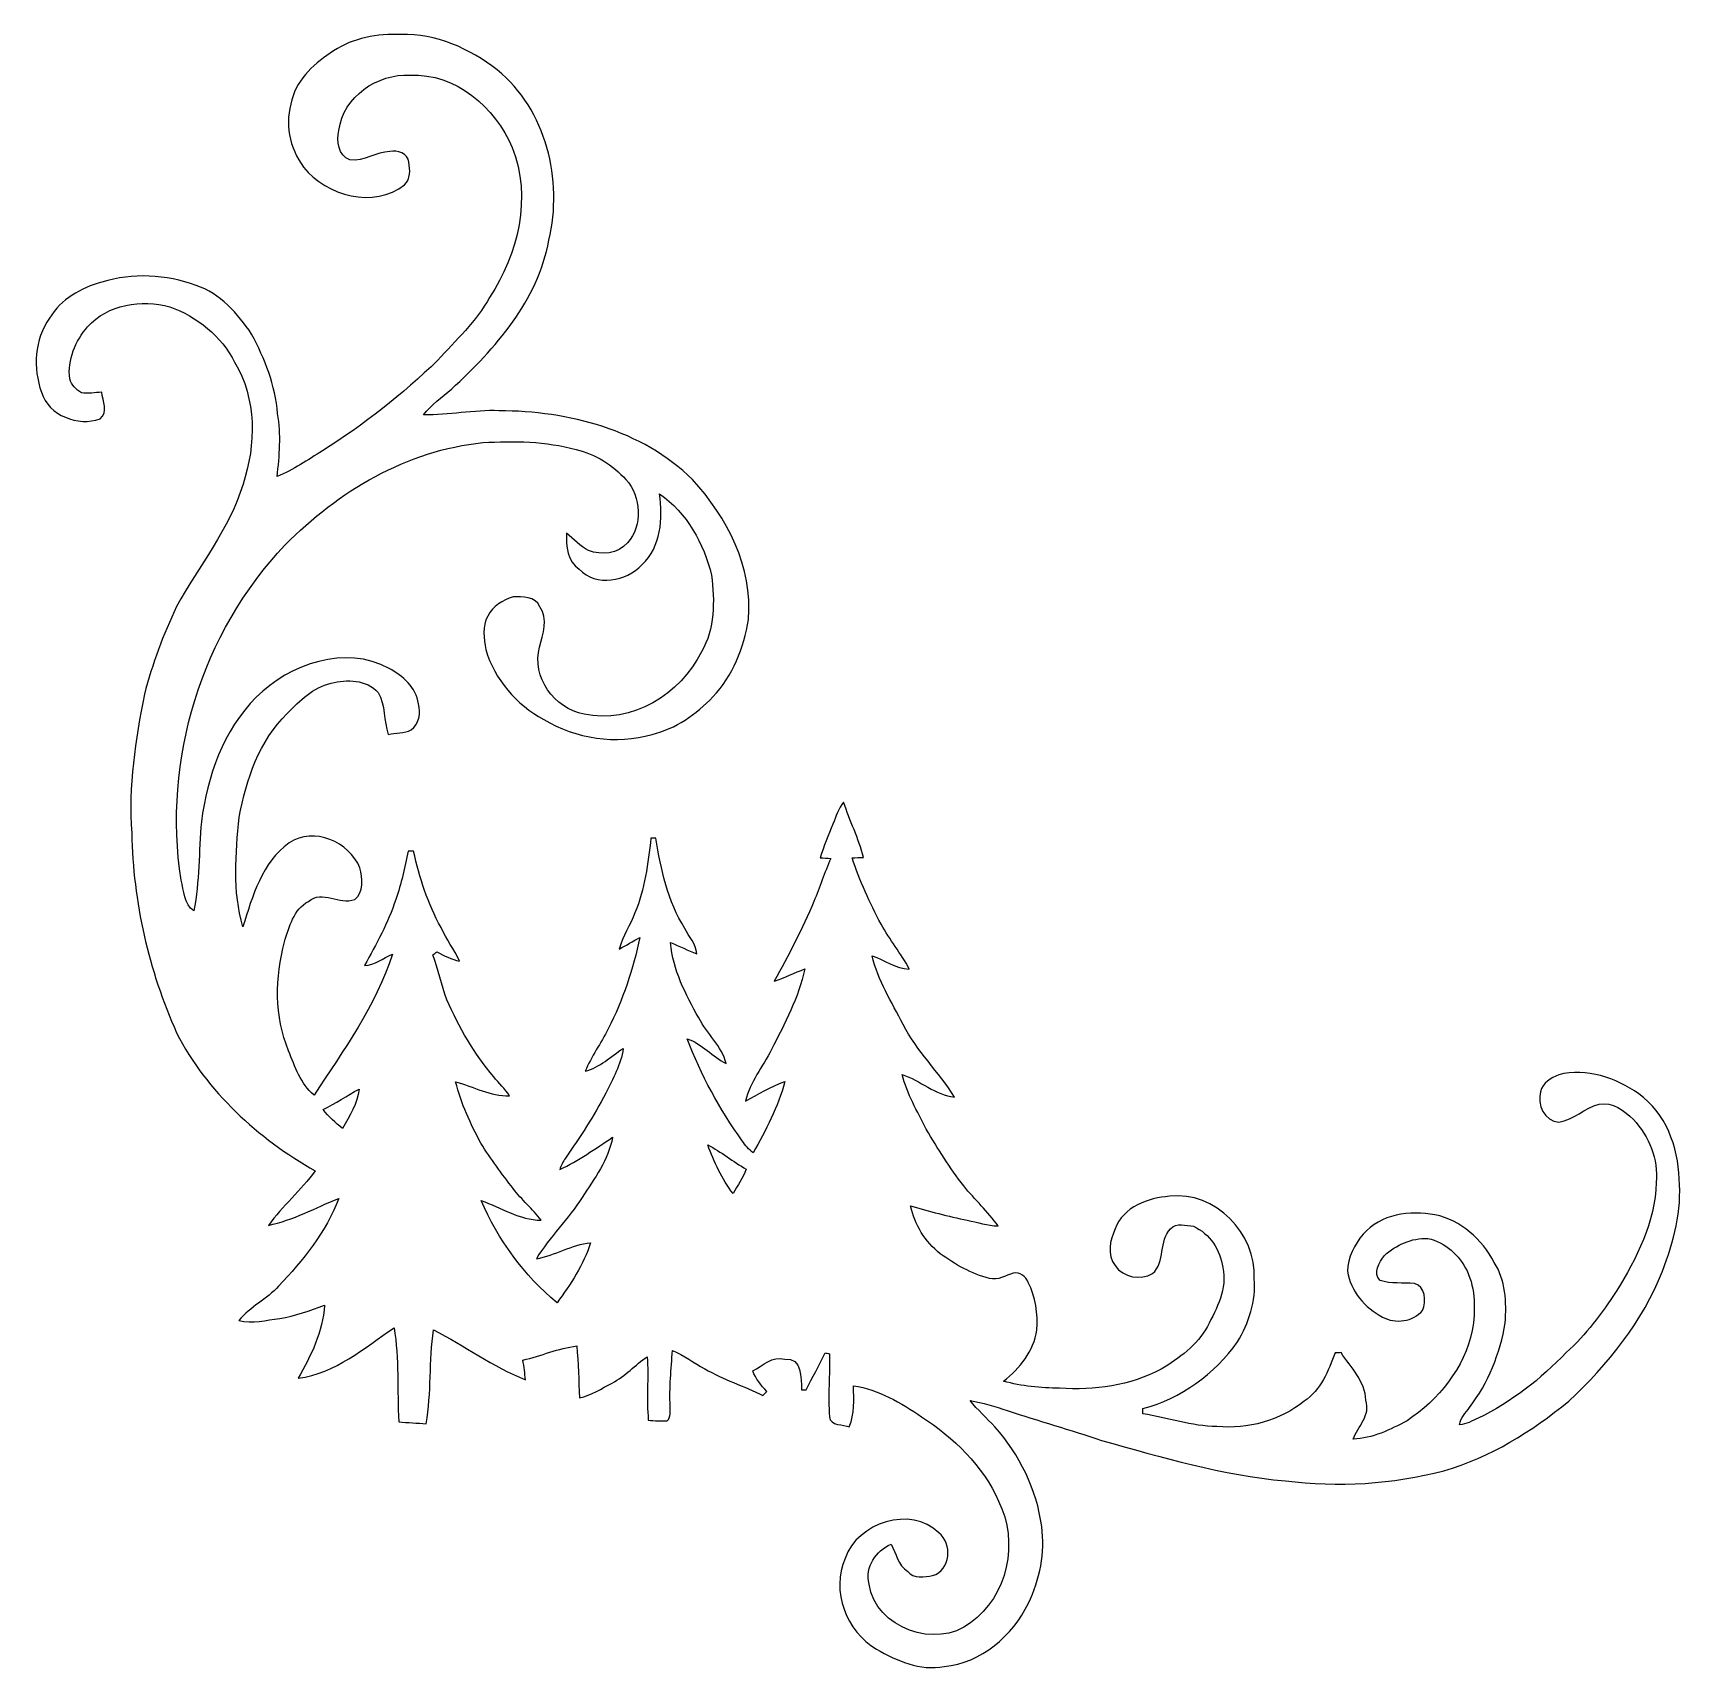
# Model space of a CAD drawing. Header units: centimetres. Extents: x -15.8 to 15.6, y -15.5 to 15.7.
import ezdxf

# ---------------------------------------------------------------- set-up
doc = ezdxf.new("R2010")
doc.units = ezdxf.units.CM
doc.header["$MEASUREMENT"] = 0
doc.layers.add('Layer 1', color=7, linetype='Continuous')

msp = doc.modelspace()

# ---------------------------------------------------------------- linework, layer by layer
at = {"layer": 'Layer 1', "color": 252}
for points, knots in [([(-10.08274, 15.33984), (-9.70739, 15.58678), (-9.2456, 15.67039), (-8.80181, 15.64922), (-8.80181, 15.64922), (-8.12835, 15.67921), (-7.48877, 15.37758), (-6.96489, 14.97683), (-6.96489, 14.97683), (-6.02721, 14.21412), (-5.70865, 12.87604), (-5.97782, 11.7288), (-5.97782, 11.7288), (-6.19548, 10.57663), (-6.9977, 9.66329), (-7.83661, 8.89459), (-7.83661, 8.89459), (-8.01335, 8.72913), (-8.22501, 8.59931), (-8.36859, 8.4014), (-8.36859, 8.4014), (-7.88882, 8.39258), (-7.41327, 8.49983), (-6.93173, 8.48078), (-6.93173, 8.48078), (-5.6074, 8.47407), (-4.20723, 8.12094), (-3.23956, 7.16739), (-3.23956, 7.16739), (-2.58128, 6.44948), (-2.0895, 5.50298), (-2.17734, 4.50215), (-2.17734, 4.50215), (-2.26236, 3.96381), (-2.47156, 3.42829), (-2.85186, 3.02824), (-2.85186, 3.02824), (-3.16936, 2.6984), (-3.56094, 2.4197), (-4.01249, 2.31352), (-4.01249, 2.31352), (-4.70112, 2.10961), (-5.46735, 2.2292), (-6.07836, 2.59927), (-6.07836, 2.59927), (-6.59906, 2.87902), (-7.01604, 3.3588), (-7.18326, 3.92924), (-7.18326, 3.92924), (-7.21466, 4.13914), (-7.25876, 4.3755), (-7.14199, 4.56777), (-7.14199, 4.56777), (-7.0545, 4.76074), (-6.85412, 4.87045), (-6.66186, 4.93219), (-6.66186, 4.93219), (-6.48582, 4.94242), (-6.23499, 4.94277), (-6.15386, 4.74592), (-6.15386, 4.74592), (-5.98488, 4.51944), (-6.09812, 4.21958), (-6.15597, 3.97686), (-6.15597, 3.97686), (-6.31155, 3.41136), (-5.87728, 2.79541), (-5.31001, 2.70087), (-5.31001, 2.70087), (-4.40267, 2.49202), (-3.4671, 3.08434), (-3.07234, 3.88726), (-3.07234, 3.88726), (-2.81023, 4.32294), (-2.82011, 4.85704), (-2.87796, 5.34458), (-2.87796, 5.34458), (-3.02401, 5.94854), (-3.34821, 6.53979), (-3.87138, 6.89504), (-3.87138, 6.89504), (-3.80436, 6.42796), (-3.83646, 5.88645), (-4.20511, 5.54637), (-4.20511, 5.54637), (-4.50533, 5.22429), (-5.07612, 5.12304), (-5.40456, 5.461), (-5.40456, 5.461), (-5.62504, 5.61234), (-5.65714, 5.8995), (-5.64374, 6.14609), (-5.64374, 6.14609), (-5.50122, 6.04061), (-5.38692, 5.89633), (-5.22534, 5.81766), (-5.22534, 5.81766), (-4.97699, 5.72135), (-4.6609, 5.7531), (-4.48169, 5.96406), (-4.48169, 5.96406), (-4.18324, 6.29356), (-4.21993, 6.84212), (-4.50991, 7.16774), (-4.50991, 7.16774), (-4.76074, 7.44432), (-5.09164, 7.6581), (-5.45924, 7.73889), (-5.45924, 7.73889), (-6.03709, 7.90257), (-6.64386, 7.90751), (-7.23865, 7.87329), (-7.23865, 7.87329), (-8.68363, 7.72548), (-10.00301, 6.94972), (-11.0042, 5.92384), (-11.0042, 5.92384), (-12.60263, 4.25274), (-13.34699, 1.81822), (-12.98998, -0.46355), (-12.98998, -0.46355), (-12.93636, -0.66322), (-12.93742, -0.92216), (-12.74763, -1.05128), (-12.74763, -1.05128), (-12.63791, -0.49107), (-12.65308, 0.08184), (-12.60475, 0.64805), (-12.60475, 0.64805), (-12.4968, 1.51624), (-12.18318, 2.38866), (-11.55771, 3.02119), (-11.55771, 3.02119), (-10.92165, 3.65619), (-9.85908, 4.02484), (-9.02335, 3.57117), (-9.02335, 3.57117), (-8.76512, 3.42724), (-8.50759, 3.20534), (-8.46773, 2.89489), (-8.46773, 2.89489), (-8.41551, 2.71992), (-8.45538, 2.51143), (-8.60425, 2.39748), (-8.60425, 2.39748), (-8.73795, 2.32833), (-8.90199, 2.35338), (-9.0424, 2.30999), (-9.0424, 2.30999), (-9.13095, 2.57104), (-9.09179, 2.87267), (-9.23431, 3.11362), (-9.23431, 3.11362), (-9.4555, 3.3595), (-9.83227, 3.36479), (-10.13072, 3.28648), (-10.13072, 3.28648), (-10.47327, 3.20746), (-10.72868, 2.95381), (-10.96751, 2.71216), (-10.96751, 2.71216), (-11.4995, 2.19075), (-11.75385, 1.45239), (-11.88191, 0.73484), (-11.88191, 0.73484), (-11.95246, 0.04445), (-12.01491, -0.67663), (-11.81171, -1.35149), (-11.81171, -1.35149), (-11.63179, -0.77364), (-11.45117, -0.12665), (-10.93188, 0.24448), (-10.93188, 0.24448), (-10.45774, 0.56303), (-9.78394, 0.26458), (-9.58109, -0.23248), (-9.58109, -0.23248), (-9.5317, -0.42474), (-9.49889, -0.69921), (-9.68199, -0.83114), (-9.68199, -0.83114), (-9.97197, -0.94686), (-10.29794, -0.64206), (-10.56217, -0.86889), (-10.56217, -0.86889), (-10.84756, -1.01953), (-10.93188, -1.3589), (-11.02078, -1.64112), (-11.02078, -1.64112), (-11.19893, -2.3181), (-11.21481, -3.06035), (-10.94352, -3.71581), (-10.94352, -3.71581), (-10.81723, -4.01355), (-10.71774, -4.34869), (-10.45633, -4.56001), (-10.45633, -4.56001), (-9.89013, -3.70875), (-9.28546, -2.85785), (-8.96303, -1.87784), (-8.96303, -1.87784), (-9.13977, -1.95086), (-9.29711, -2.07927), (-9.49396, -2.09374), (-9.49396, -2.09374), (-9.27206, -1.68628), (-9.04205, -1.27917), (-8.90058, -0.83397), (-8.90058, -0.83397), (-8.78628, -0.53622), (-8.73372, -0.2219), (-8.66069, 0.08678), (-8.66069, 0.08678), (-8.63529, 0.08643), (-8.58485, 0.08608), (-8.5598, 0.08573), (-8.5598, 0.08573), (-8.44656, -0.41839), (-8.28604, -0.91511), (-8.03628, -1.36948), (-8.03628, -1.36948), (-7.93538, -1.59209), (-7.78651, -1.78788), (-7.68138, -2.00801), (-7.68138, -2.00801), (-7.83555, -1.97379), (-7.97666, -1.90394), (-8.11565, -1.83233), (-8.11565, -1.83233), (-8.14105, -1.85067), (-8.1661, -1.86866), (-8.19115, -1.88771), (-8.19115, -1.88771), (-8.09272, -2.16958), (-8.02852, -2.46274), (-7.92268, -2.74249), (-7.92268, -2.74249), (-7.69267, -3.26849), (-7.40833, -3.77437), (-7.03121, -4.21005), (-7.03121, -4.21005), (-6.93738, -4.33634), (-6.81002, -4.43653), (-6.73276, -4.57553), (-6.73276, -4.57553), (-7.09189, -4.58929), (-7.41539, -4.39561), (-7.75688, -4.31059), (-7.75688, -4.31059), (-7.65493, -4.72123), (-7.47254, -5.10646), (-7.27745, -5.48005), (-7.27745, -5.48005), (-7.08801, -5.7785), (-6.87599, -6.06249), (-6.66044, -6.34259), (-6.66044, -6.34259), (-6.49958, -6.55814), (-6.28756, -6.72888), (-6.12987, -6.94655), (-6.12987, -6.94655), (-6.53944, -6.93702), (-6.89822, -6.71019), (-7.27075, -6.56731), (-7.27075, -6.56731), (-6.94796, -7.31555), (-6.45372, -7.99783), (-5.8233, -8.51676), (-5.8233, -8.51676), (-5.56366, -8.16469), (-5.31777, -7.79392), (-5.18442, -7.37341), (-5.18442, -7.37341), (-5.54708, -7.40939), (-5.8614, -7.61577), (-6.21771, -7.67962), (-6.21771, -7.67962), (-5.96653, -7.25981), (-5.60317, -6.92291), (-5.34317, -6.50981), (-5.34317, -6.50981), (-5.10893, -6.1528), (-4.84717, -5.79402), (-4.76532, -5.3654), (-4.76532, -5.3654), (-5.09482, -5.57847), (-5.41373, -5.81731), (-5.77391, -5.97817), (-5.77391, -5.97817), (-5.74322, -5.90409), (-5.70971, -5.83071), (-5.66526, -5.76439), (-5.66526, -5.76439), (-5.39468, -5.36011), (-5.11316, -4.96147), (-4.89656, -4.52473), (-4.89656, -4.52473), (-4.76179, -4.25097), (-4.60587, -3.97933), (-4.56106, -3.67242), (-4.56106, -3.67242), (-4.80236, -3.81811), (-5.00768, -4.03613), (-5.28743, -4.10774), (-5.28743, -4.10774), (-5.16996, -3.82411), (-4.98722, -3.57329), (-4.84999, -3.29918), (-4.84999, -3.29918), (-4.56318, -2.75167), (-4.37656, -2.15759), (-4.24356, -1.55575), (-4.24356, -1.55575), (-4.37621, -1.62701), (-4.50462, -1.70568), (-4.63691, -1.77729), (-4.63691, -1.77729), (-4.57623, -1.53106), (-4.42419, -1.32256), (-4.33846, -1.0855), (-4.33846, -1.0855), (-4.15184, -0.635), (-4.09187, -0.1464), (-4.03401, 0.33408), (-4.03401, 0.33408), (-4.01038, 0.33373), (-3.96311, 0.33302), (-3.93982, 0.33267), (-3.93982, 0.33267), (-3.84951, -0.26247), (-3.70558, -0.86572), (-3.39125, -1.38571), (-3.39125, -1.38571), (-3.30659, -1.5427), (-3.17888, -1.68275), (-3.15736, -1.8669), (-3.15736, -1.8669), (-3.32916, -1.80658), (-3.49038, -1.72156), (-3.65901, -1.65523), (-3.65901, -1.65523), (-3.62232, -2.17629), (-3.36797, -2.6416), (-3.1242, -3.09104), (-3.1242, -3.09104), (-2.96192, -3.38843), (-2.68464, -3.6262), (-2.59927, -3.96169), (-2.59927, -3.96169), (-2.86244, -3.82693), (-3.06035, -3.58528), (-3.34398, -3.4865), (-3.34398, -3.4865), (-3.08293, -4.17654), (-2.72486, -4.83306), (-2.29341, -5.43172), (-2.29341, -5.43172), (-2.23802, -5.52062), (-2.16535, -5.59682), (-2.08421, -5.66314), (-2.08421, -5.66314), (-1.84503, -5.22958), (-1.60902, -4.78614), (-1.48343, -4.30459), (-1.48343, -4.30459), (-1.74943, -4.39314), (-1.98579, -4.54766), (-2.23273, -4.67642), (-2.23273, -4.67642), (-2.14524, -4.31377), (-1.90253, -4.02061), (-1.73637, -3.69323), (-1.73637, -3.69323), (-1.48414, -3.2004), (-1.21849, -2.70263), (-1.09926, -2.15724), (-1.09926, -2.15724), (-1.29681, -2.23061), (-1.48696, -2.32269), (-1.68557, -2.39289), (-1.68557, -2.39289), (-1.40617, -1.89936), (-1.15111, -1.39206), (-0.92745, -0.87066), (-0.92745, -0.87066), (-0.81668, -0.60008), (-0.72214, -0.32314), (-0.60748, -0.05362), (-0.60748, -0.05362), (-0.67451, -0.04727), (-0.74119, -0.04163), (-0.80821, -0.03669), (-0.80821, -0.03669), (-0.7426, 0.18239), (-0.64523, 0.38982), (-0.56621, 0.60396), (-0.56621, 0.60396), (-0.50483, 0.74648), (-0.46355, 0.90241), (-0.36195, 1.0227), (-0.36195, 1.0227), (-0.24271, 0.66851), (-0.07796, 0.32985), (0.02046, -0.0314), (0.02046, -0.0314), (-0.05327, -0.03422), (-0.127, -0.03669), (-0.20038, -0.03986), (-0.20038, -0.03986), (-0.05327, -0.47519), (0.13794, -0.89676), (0.35313, -1.30281), (0.35313, -1.30281), (0.51259, -1.60055), (0.73519, -1.85949), (0.89147, -2.15971), (0.89147, -2.15971), (0.63183, -2.15336), (0.4191, -1.98649), (0.18133, -1.90394), (0.18133, -1.90394), (0.28681, -2.37702), (0.56162, -2.78659), (0.77153, -3.21627), (0.77153, -3.21627), (1.03293, -3.72251), (1.45556, -4.11833), (1.75366, -4.5974), (1.75366, -4.5974), (1.38395, -4.56389), (1.10173, -4.27884), (0.7553, -4.17054), (0.7553, -4.17054), (0.84843, -4.53954), (1.04352, -4.87327), (1.2132, -5.21123), (1.2132, -5.21123), (1.43722, -5.58059), (1.66088, -5.95277), (1.92969, -6.29214), (1.92969, -6.29214), (2.13819, -6.55391), (2.39113, -6.77968), (2.58198, -7.05556), (2.58198, -7.05556), (2.3816, -7.05238), (2.19146, -6.98359), (1.99637, -6.9469), (1.99637, -6.9469), (1.63124, -6.87282), (1.27247, -6.77545), (0.91546, -6.67173), (0.91546, -6.67173), (0.99131, -7.0298), (1.19556, -7.35577), (1.48096, -7.58366), (1.48096, -7.58366), (1.76601, -7.78686), (2.0761, -7.97066), (2.419, -8.05568), (2.419, -8.05568), (2.58127, -8.0966), (2.72556, -7.99994), (2.87338, -7.95443), (2.87338, -7.95443), (2.99544, -7.92939), (3.11609, -8.01829), (3.15983, -8.12941), (3.15983, -8.12941), (3.29318, -8.41022), (3.34927, -8.72807), (3.32211, -9.03817), (3.32211, -9.03817), (3.26637, -9.43998), (2.99544, -9.76665), (2.68711, -10.01289), (2.68711, -10.01289), (3.03459, -10.11237), (3.39584, -10.14342), (3.75638, -10.14518), (3.75638, -10.14518), (4.41748, -10.19634), (5.10152, -10.09756), (5.69207, -9.78641), (5.69207, -9.78641), (6.03215, -9.57298), (6.37893, -9.33203), (6.57366, -8.97008), (6.57366, -8.97008), (6.75181, -8.62753), (6.95889, -8.24724), (6.86647, -7.84825), (6.86647, -7.84825), (6.82625, -7.51522), (6.6167, -7.20019), (6.30872, -7.06155), (6.30872, -7.06155), (6.17114, -7.04568), (5.97958, -6.98606), (5.87269, -7.10777), (5.87269, -7.10777), (5.64656, -7.33884), (5.77427, -7.74312), (5.52944, -7.9629), (5.52944, -7.9629), (5.29837, -8.09131), (4.96641, -8.04086), (4.81859, -7.81015), (4.81859, -7.81015), (4.65561, -7.60554), (4.71311, -7.32578), (4.81718, -7.10953), (4.81718, -7.10953), (4.96394, -6.69184), (5.44971, -6.51616), (5.85435, -6.49005), (5.85435, -6.49005), (6.72289, -6.37963), (7.51029, -7.20937), (7.46584, -8.05991), (7.46584, -8.05991), (7.50499, -8.48501), (7.36106, -8.90446), (7.14692, -9.26536), (7.14692, -9.26536), (6.7116, -9.87072), (6.07307, -10.34732), (5.34564, -10.53465), (5.34564, -10.53465), (5.34564, -10.55899), (5.34599, -10.60768), (5.34599, -10.63202), (5.34599, -10.63202), (5.81625, -10.71457), (6.27451, -10.87014), (6.7564, -10.87826), (6.7564, -10.87826), (7.34448, -10.93082), (7.95584, -10.76607), (8.41798, -10.39389), (8.41798, -10.39389), (8.73795, -10.18293), (8.87659, -9.81357), (9.011, -9.47279), (9.011, -9.47279), (9.03887, -9.47173), (9.09461, -9.46961), (9.12248, -9.46856), (9.12248, -9.46856), (9.31122, -9.75148), (9.58003, -10.01642), (9.59661, -10.37696), (9.59661, -10.37696), (9.68692, -10.6613), (9.44951, -10.87367), (9.35108, -11.11603), (9.35108, -11.11603), (9.71903, -11.10509), (10.06122, -10.93682), (10.37943, -10.76643), (10.37943, -10.76643), (10.97633, -10.36461), (11.47551, -9.76383), (11.62403, -9.04593), (11.62403, -9.04593), (11.68365, -8.66846), (11.68894, -8.26558), (11.5249, -7.91175), (11.5249, -7.91175), (11.38096, -7.61189), (11.10686, -7.36353), (10.77701, -7.29298), (10.77701, -7.29298), (10.46868, -7.27957), (10.17199, -7.41574), (9.94798, -7.61965), (9.94798, -7.61965), (9.84532, -7.74453), (9.72714, -7.95126), (9.86543, -8.09343), (9.86543, -8.09343), (10.0778, -8.16751), (10.30146, -8.12765), (10.51913, -8.15199), (10.51913, -8.15199), (10.73609, -8.20103), (10.74843, -8.49383), (10.67541, -8.66457), (10.67541, -8.66457), (10.4962, -8.87906), (10.15365, -8.92669), (9.912, -8.79087), (9.912, -8.79087), (9.57792, -8.61624), (9.30275, -8.29381), (9.24242, -7.91563), (9.24242, -7.91563), (9.24948, -7.65598), (9.37966, -7.4108), (9.54158, -7.2136), (9.54158, -7.2136), (9.87178, -6.82625), (10.43693, -6.75322), (10.91247, -6.84213), (10.91247, -6.84213), (11.40354, -6.94796), (11.811, -7.30885), (12.04066, -7.74806), (12.04066, -7.74806), (12.2615, -8.08743), (12.27667, -8.51182), (12.25268, -8.90341), (12.25268, -8.90341), (12.15284, -9.48231), (11.9313, -10.04499), (11.57111, -10.51207), (11.57111, -10.51207), (11.50197, -10.61755), (11.39225, -10.70857), (11.38273, -10.84227), (11.38273, -10.84227), (11.51114, -10.8398), (11.62085, -10.76607), (11.73586, -10.71774), (11.73586, -10.71774), (12.36804, -10.41012), (12.93248, -9.97338), (13.41473, -9.46397), (13.41473, -9.46397), (13.79537, -9.13412), (14.08924, -8.71855), (14.36864, -8.30333), (14.36864, -8.30333), (14.75493, -7.67292), (15.11265, -6.98394), (15.12817, -6.22582), (15.12817, -6.22582), (15.17297, -5.7852), (14.99023, -5.34599), (14.69566, -5.02426), (14.69566, -5.02426), (14.51822, -4.86445), (14.29879, -4.68242), (14.0395, -4.73675), (14.0395, -4.73675), (13.76539, -4.80307), (13.55584, -5.03273), (13.27362, -5.07612), (13.27362, -5.07612), (13.0048, -5.06659), (12.85169, -4.73393), (12.92578, -4.49686), (12.92578, -4.49686), (12.95964, -4.32788), (13.12298, -4.23298), (13.2715, -4.17371), (13.2715, -4.17371), (13.80137, -4.03684), (14.36299, -4.23122), (14.7955, -4.53813), (14.7955, -4.53813), (15.31338, -4.89938), (15.54515, -5.54567), (15.56808, -6.15668), (15.56808, -6.15668), (15.62171, -6.75922), (15.4619, -7.35506), (15.24988, -7.91351), (15.24988, -7.91351), (14.87205, -8.87307), (14.21483, -9.69786), (13.46165, -10.39178), (13.46165, -10.39178), (12.75856, -10.97315), (11.96552, -11.46492), (11.08322, -11.71928), (11.08322, -11.71928), (10.09967, -11.97645), (9.0678, -12.03854), (8.05956, -11.91225), (8.05956, -11.91225), (6.86329, -11.80783), (5.70865, -11.46387), (4.55718, -11.14178), (4.55718, -11.14178), (3.96169, -10.93893), (3.35562, -10.77101), (2.75872, -10.5731), (2.75872, -10.5731), (2.52589, -10.4962), (2.29129, -10.42247), (2.04999, -10.38013), (2.04999, -10.38013), (2.19251, -10.56181), (2.36679, -10.71386), (2.5213, -10.88496), (2.5213, -10.88496), (2.99297, -11.41271), (3.32211, -12.07841), (3.41489, -12.7829), (3.41489, -12.7829), (3.48544, -13.28102), (3.37891, -13.79291), (3.1623, -14.24305), (3.1623, -14.24305), (2.86385, -14.86782), (2.25989, -15.38005), (1.55575, -15.45202), (1.55575, -15.45202), (1.09714, -15.53598), (0.65017, -15.34125), (0.26317, -15.11759), (0.26317, -15.11759), (-0.3115, -14.78174), (-0.60643, -14.00916), (-0.33232, -13.38897), (-0.33232, -13.38897), (-0.0956, -12.706), (0.91687, -12.37827), (1.45415, -12.90249), (1.45415, -12.90249), (1.71697, -13.10322), (1.68275, -13.61863), (1.33491, -13.71812), (1.33491, -13.71812), (1.18039, -13.74387), (0.97296, -13.78656), (0.86007, -13.63839), (0.86007, -13.63839), (0.67098, -13.52409), (0.64488, -13.29408), (0.54292, -13.11698), (0.54292, -13.11698), (0.25365, -13.24998), (0.04798, -13.54843), (0.12312, -13.88216), (0.12312, -13.88216), (0.25047, -14.71648), (1.40582, -15.13276), (2.05705, -14.61629), (2.05705, -14.61629), (2.76684, -14.11711), (2.98556, -13.06336), (2.59009, -12.30136), (2.59009, -12.30136), (2.29588, -11.62015), (1.73708, -11.09133), (1.12642, -10.69058), (1.12642, -10.69058), (0.73096, -10.42776), (0.30727, -10.16459), (-0.17286, -10.10356), (-0.17286, -10.10356), (-0.16722, -10.36426), (-0.14746, -10.63625), (-0.25365, -10.88214), (-0.25365, -10.88214), (-0.36019, -10.83451), (-0.61842, -10.86908), (-0.63112, -10.69234), (-0.63112, -10.69234), (-0.65899, -10.29229), (-0.62301, -9.89013), (-0.63147, -9.48937), (-0.63147, -9.48937), (-0.65193, -9.48549), (-0.6925, -9.47808), (-0.71296, -9.47455), (-0.71296, -9.47455), (-0.83114, -9.71056), (-0.9525, -9.94516), (-1.07809, -10.17764), (-1.07809, -10.17764), (-1.09926, -10.17729), (-1.14124, -10.17693), (-1.1624, -10.17658), (-1.1624, -10.17658), (-1.17722, -9.95998), (-1.14265, -9.55746), (-1.48484, -9.59414), (-1.48484, -9.59414), (-1.72085, -9.52394), (-1.89936, -9.72079), (-2.09479, -9.81463), (-2.09479, -9.81463), (-2.03729, -9.96597), (-1.93534, -10.09262), (-1.82386, -10.20763), (-1.82386, -10.20763), (-1.84926, -10.23303), (-1.87431, -10.25913), (-1.899, -10.28559), (-1.899, -10.28559), (-2.26378, -10.10356), (-2.65536, -9.98114), (-3.00919, -9.77724), (-3.00919, -9.77724), (-3.21698, -9.66505), (-3.40642, -9.52077), (-3.62303, -9.42516), (-3.62303, -9.42516), (-3.64913, -9.78112), (-3.68406, -10.13672), (-3.66818, -10.49479), (-3.66818, -10.49479), (-3.67136, -10.58686), (-3.64772, -10.6994), (-3.72674, -10.76784), (-3.72674, -10.76784), (-3.84669, -10.77031), (-3.96522, -10.76889), (-4.08411, -10.75725), (-4.08411, -10.75725), (-4.11903, -10.35403), (-4.07988, -9.94974), (-4.10386, -9.54687), (-4.10386, -9.54687), (-4.33564, -9.70139), (-4.52332, -9.91764), (-4.77203, -10.04782), (-4.77203, -10.04782), (-4.97417, -10.15259), (-5.16961, -10.27924), (-5.39433, -10.3311), (-5.39433, -10.3311), (-5.41267, -10.00054), (-5.41973, -9.66999), (-5.44689, -9.3405), (-5.44689, -9.3405), (-5.80073, -9.38459), (-6.12951, -9.53029), (-6.47453, -9.61214), (-6.47453, -9.61214), (-6.45407, -9.73702), (-6.43467, -9.86226), (-6.42832, -9.9889), (-6.42832, -9.9889), (-7.04321, -9.73208), (-7.58966, -9.34085), (-8.1788, -9.03464), (-8.1788, -9.03464), (-8.26841, -9.62731), (-8.21584, -10.23408), (-8.31709, -10.82534), (-8.31709, -10.82534), (-8.49277, -10.81158), (-8.6681, -10.80452), (-8.84308, -10.78442), (-8.84308, -10.78442), (-8.87271, -10.18787), (-8.83391, -9.58744), (-8.93057, -8.99548), (-8.93057, -8.99548), (-9.50031, -9.37436), (-10.05064, -9.86931), (-10.75725, -9.95821), (-10.75725, -9.95821), (-10.51348, -9.52641), (-10.29159, -9.06956), (-10.25454, -8.56686), (-10.25454, -8.56686), (-10.53465, -8.6674), (-10.81546, -8.77217), (-11.11109, -8.81697), (-11.11109, -8.81697), (-11.36791, -8.84837), (-11.63249, -8.9221), (-11.88932, -8.85331), (-11.88932, -8.85331), (-11.67201, -8.59472), (-11.35662, -8.44973), (-11.13155, -8.20032), (-11.13155, -8.20032), (-10.66483, -7.71137), (-10.22703, -7.17127), (-9.98643, -6.53203), (-9.98643, -6.53203), (-10.43199, -6.70631), (-10.85462, -6.94514), (-11.32769, -7.04356), (-11.32769, -7.04356), (-11.06135, -6.67314), (-10.69763, -6.38069), (-10.43834, -6.00287), (-10.43834, -6.00287), (-11.52631, -5.38268), (-12.49998, -4.50039), (-13.07677, -3.37538), (-13.07677, -3.37538), (-13.60876, -2.18087), (-13.91003, -0.87877), (-13.93084, 0.42968), (-13.93084, 0.42968), (-14.00175, 1.32045), (-13.86099, 2.20909), (-13.68954, 3.08046), (-13.68954, 3.08046), (-13.54173, 3.65584), (-13.33006, 4.21323), (-13.07641, 4.7498), (-13.07641, 4.7498), (-12.6559, 5.52626), (-12.06888, 6.22335), (-11.81065, 7.08096), (-11.81065, 7.08096), (-11.56123, 7.83202), (-11.54924, 8.71149), (-11.97081, 9.4047), (-11.97081, 9.4047), (-12.22269, 9.90459), (-12.6873, 10.27324), (-13.208, 10.46233), (-13.208, 10.46233), (-13.74563, 10.60238), (-14.38734, 10.51278), (-14.77292, 10.08168), (-14.77292, 10.08168), (-15.00505, 9.80899), (-15.15957, 9.45268), (-15.11371, 9.0872), (-15.11371, 9.0872), (-15.07913, 8.97608), (-14.99059, 8.88118), (-14.89287, 8.82121), (-14.89287, 8.82121), (-14.7641, 8.80322), (-14.63393, 8.82826), (-14.50446, 8.8325), (-14.50446, 8.8325), (-14.48259, 8.66599), (-14.37852, 8.45326), (-14.53374, 8.32661), (-14.53374, 8.32661), (-14.95249, 8.16927), (-15.5127, 8.39152), (-15.65381, 8.83214), (-15.65381, 8.83214), (-15.81468, 9.29358), (-15.79033, 9.83791), (-15.49788, 10.24361), (-15.49788, 10.24361), (-15.28621, 10.60838), (-14.89569, 10.82146), (-14.50093, 10.93223), (-14.50093, 10.93223), (-13.91638, 11.11038), (-13.27679, 11.08075), (-12.70494, 10.86873), (-12.70494, 10.86873), (-12.24527, 10.71527), (-11.90907, 10.33074), (-11.6459, 9.94022), (-11.6459, 9.94022), (-11.39437, 9.47032), (-11.19258, 8.96197), (-11.15025, 8.42574), (-11.15025, 8.42574), (-11.08251, 8.02711), (-11.11497, 7.62459), (-11.16083, 7.22559), (-11.16083, 7.22559), (-10.85074, 7.35013), (-10.57593, 7.54345), (-10.29335, 7.71807), (-10.29335, 7.71807), (-9.50736, 8.21761), (-8.77006, 8.79404), (-8.10013, 9.44069), (-8.10013, 9.44069), (-7.75406, 9.82662), (-7.36212, 10.18011), (-7.11024, 10.64048), (-7.11024, 10.64048), (-6.56943, 11.46493), (-6.29779, 12.55324), (-6.67985, 13.49587), (-6.67985, 13.49587), (-7.00476, 14.25998), (-7.75335, 14.92003), (-8.62506, 14.87382), (-8.62506, 14.87382), (-9.24666, 14.91262), (-9.90212, 14.46354), (-9.98149, 13.8236), (-9.98149, 13.8236), (-10.03018, 13.62534), (-9.99525, 13.34064), (-9.77336, 13.26268), (-9.77336, 13.26268), (-9.50136, 13.21329), (-9.27911, 13.42249), (-9.01171, 13.41896), (-9.01171, 13.41896), (-8.86813, 13.46235), (-8.6681, 13.3791), (-8.64905, 13.21823), (-8.64905, 13.21823), (-8.62401, 13.07571), (-8.61519, 12.89473), (-8.73019, 12.78643), (-8.73019, 12.78643), (-9.31298, 12.3257), (-10.21715, 12.57371), (-10.65495, 13.12122), (-10.65495, 13.12122), (-10.928, 13.4807), (-11.02113, 13.97564), (-10.87755, 14.40639), (-10.87755, 14.40639), (-10.77278, 14.82231), (-10.42846, 15.11582), (-10.08274, 15.33984), (-10.08274, 15.33984), (-10.08274, 15.33984), (-10.08274, 15.33984), (-10.08274, 15.33984)], [0, 0, 0, 0, 0.00392157, 0.00392157, 0.00392157, 0.00392157, 0.00784314, 0.00784314, 0.00784314, 0.00784314, 0.01176471, 0.01176471, 0.01176471, 0.01176471, 0.01568627, 0.01568627, 0.01568627, 0.01568627, 0.01960784, 0.01960784, 0.01960784, 0.01960784, 0.02352941, 0.02352941, 0.02352941, 0.02352941, 0.02745098, 0.02745098, 0.02745098, 0.02745098, 0.03137255, 0.03137255, 0.03137255, 0.03137255, 0.03529412, 0.03529412, 0.03529412, 0.03529412, 0.03921569, 0.03921569, 0.03921569, 0.03921569, 0.04313725, 0.04313725, 0.04313725, 0.04313725, 0.04705882, 0.04705882, 0.04705882, 0.04705882, 0.05098039, 0.05098039, 0.05098039, 0.05098039, 0.05490196, 0.05490196, 0.05490196, 0.05490196, 0.05882353, 0.05882353, 0.05882353, 0.05882353, 0.0627451, 0.0627451, 0.0627451, 0.0627451, 0.06666667, 0.06666667, 0.06666667, 0.06666667, 0.07058824, 0.07058824, 0.07058824, 0.07058824, 0.0745098, 0.0745098, 0.0745098, 0.0745098, 0.07843137, 0.07843137, 0.07843137, 0.07843137, 0.08235294, 0.08235294, 0.08235294, 0.08235294, 0.08627451, 0.08627451, 0.08627451, 0.08627451, 0.09019608, 0.09019608, 0.09019608, 0.09019608, 0.09411765, 0.09411765, 0.09411765, 0.09411765, 0.09803922, 0.09803922, 0.09803922, 0.09803922, 0.10196078, 0.10196078, 0.10196078, 0.10196078, 0.10588235, 0.10588235, 0.10588235, 0.10588235, 0.10980392, 0.10980392, 0.10980392, 0.10980392, 0.11372549, 0.11372549, 0.11372549, 0.11372549, 0.11764706, 0.11764706, 0.11764706, 0.11764706, 0.12156863, 0.12156863, 0.12156863, 0.12156863, 0.1254902, 0.1254902, 0.1254902, 0.1254902, 0.12941176, 0.12941176, 0.12941176, 0.12941176, 0.13333333, 0.13333333, 0.13333333, 0.13333333, 0.1372549, 0.1372549, 0.1372549, 0.1372549, 0.14117647, 0.14117647, 0.14117647, 0.14117647, 0.14509804, 0.14509804, 0.14509804, 0.14509804, 0.14901961, 0.14901961, 0.14901961, 0.14901961, 0.15294118, 0.15294118, 0.15294118, 0.15294118, 0.15686275, 0.15686275, 0.15686275, 0.15686275, 0.16078431, 0.16078431, 0.16078431, 0.16078431, 0.16470588, 0.16470588, 0.16470588, 0.16470588, 0.16862745, 0.16862745, 0.16862745, 0.16862745, 0.17254902, 0.17254902, 0.17254902, 0.17254902, 0.17647059, 0.17647059, 0.17647059, 0.17647059, 0.18039216, 0.18039216, 0.18039216, 0.18039216, 0.18431373, 0.18431373, 0.18431373, 0.18431373, 0.18823529, 0.18823529, 0.18823529, 0.18823529, 0.19215686, 0.19215686, 0.19215686, 0.19215686, 0.19607843, 0.19607843, 0.19607843, 0.19607843, 0.2, 0.2, 0.2, 0.2, 0.20392157, 0.20392157, 0.20392157, 0.20392157, 0.20784314, 0.20784314, 0.20784314, 0.20784314, 0.21176471, 0.21176471, 0.21176471, 0.21176471, 0.21568627, 0.21568627, 0.21568627, 0.21568627, 0.21960784, 0.21960784, 0.21960784, 0.21960784, 0.22352941, 0.22352941, 0.22352941, 0.22352941, 0.22745098, 0.22745098, 0.22745098, 0.22745098, 0.23137255, 0.23137255, 0.23137255, 0.23137255, 0.23529412, 0.23529412, 0.23529412, 0.23529412, 0.23921569, 0.23921569, 0.23921569, 0.23921569, 0.24313725, 0.24313725, 0.24313725, 0.24313725, 0.24705882, 0.24705882, 0.24705882, 0.24705882, 0.25098039, 0.25098039, 0.25098039, 0.25098039, 0.25490196, 0.25490196, 0.25490196, 0.25490196, 0.25882353, 0.25882353, 0.25882353, 0.25882353, 0.2627451, 0.2627451, 0.2627451, 0.2627451, 0.26666667, 0.26666667, 0.26666667, 0.26666667, 0.27058824, 0.27058824, 0.27058824, 0.27058824, 0.2745098, 0.2745098, 0.2745098, 0.2745098, 0.27843137, 0.27843137, 0.27843137, 0.27843137, 0.28235294, 0.28235294, 0.28235294, 0.28235294, 0.28627451, 0.28627451, 0.28627451, 0.28627451, 0.29019608, 0.29019608, 0.29019608, 0.29019608, 0.29411765, 0.29411765, 0.29411765, 0.29411765, 0.29803922, 0.29803922, 0.29803922, 0.29803922, 0.30196078, 0.30196078, 0.30196078, 0.30196078, 0.30588235, 0.30588235, 0.30588235, 0.30588235, 0.30980392, 0.30980392, 0.30980392, 0.30980392, 0.31372549, 0.31372549, 0.31372549, 0.31372549, 0.31764706, 0.31764706, 0.31764706, 0.31764706, 0.32156863, 0.32156863, 0.32156863, 0.32156863, 0.3254902, 0.3254902, 0.3254902, 0.3254902, 0.32941176, 0.32941176, 0.32941176, 0.32941176, 0.33333333, 0.33333333, 0.33333333, 0.33333333, 0.3372549, 0.3372549, 0.3372549, 0.3372549, 0.34117647, 0.34117647, 0.34117647, 0.34117647, 0.34509804, 0.34509804, 0.34509804, 0.34509804, 0.34901961, 0.34901961, 0.34901961, 0.34901961, 0.35294118, 0.35294118, 0.35294118, 0.35294118, 0.35686275, 0.35686275, 0.35686275, 0.35686275, 0.36078431, 0.36078431, 0.36078431, 0.36078431, 0.36470588, 0.36470588, 0.36470588, 0.36470588, 0.36862745, 0.36862745, 0.36862745, 0.36862745, 0.37254902, 0.37254902, 0.37254902, 0.37254902, 0.37647059, 0.37647059, 0.37647059, 0.37647059, 0.38039216, 0.38039216, 0.38039216, 0.38039216, 0.38431373, 0.38431373, 0.38431373, 0.38431373, 0.38823529, 0.38823529, 0.38823529, 0.38823529, 0.39215686, 0.39215686, 0.39215686, 0.39215686, 0.39607843, 0.39607843, 0.39607843, 0.39607843, 0.4, 0.4, 0.4, 0.4, 0.40392157, 0.40392157, 0.40392157, 0.40392157, 0.40784314, 0.40784314, 0.40784314, 0.40784314, 0.41176471, 0.41176471, 0.41176471, 0.41176471, 0.41568627, 0.41568627, 0.41568627, 0.41568627, 0.41960784, 0.41960784, 0.41960784, 0.41960784, 0.42352941, 0.42352941, 0.42352941, 0.42352941, 0.42745098, 0.42745098, 0.42745098, 0.42745098, 0.43137255, 0.43137255, 0.43137255, 0.43137255, 0.43529412, 0.43529412, 0.43529412, 0.43529412, 0.43921569, 0.43921569, 0.43921569, 0.43921569, 0.44313725, 0.44313725, 0.44313725, 0.44313725, 0.44705882, 0.44705882, 0.44705882, 0.44705882, 0.45098039, 0.45098039, 0.45098039, 0.45098039, 0.45490196, 0.45490196, 0.45490196, 0.45490196, 0.45882353, 0.45882353, 0.45882353, 0.45882353, 0.4627451, 0.4627451, 0.4627451, 0.4627451, 0.46666667, 0.46666667, 0.46666667, 0.46666667, 0.47058824, 0.47058824, 0.47058824, 0.47058824, 0.4745098, 0.4745098, 0.4745098, 0.4745098, 0.47843137, 0.47843137, 0.47843137, 0.47843137, 0.48235294, 0.48235294, 0.48235294, 0.48235294, 0.48627451, 0.48627451, 0.48627451, 0.48627451, 0.49019608, 0.49019608, 0.49019608, 0.49019608, 0.49411765, 0.49411765, 0.49411765, 0.49411765, 0.49803922, 0.49803922, 0.49803922, 0.49803922, 0.50196078, 0.50196078, 0.50196078, 0.50196078, 0.50588235, 0.50588235, 0.50588235, 0.50588235, 0.50980392, 0.50980392, 0.50980392, 0.50980392, 0.51372549, 0.51372549, 0.51372549, 0.51372549, 0.51764706, 0.51764706, 0.51764706, 0.51764706, 0.52156863, 0.52156863, 0.52156863, 0.52156863, 0.5254902, 0.5254902, 0.5254902, 0.5254902, 0.52941176, 0.52941176, 0.52941176, 0.52941176, 0.53333333, 0.53333333, 0.53333333, 0.53333333, 0.5372549, 0.5372549, 0.5372549, 0.5372549, 0.54117647, 0.54117647, 0.54117647, 0.54117647, 0.54509804, 0.54509804, 0.54509804, 0.54509804, 0.54901961, 0.54901961, 0.54901961, 0.54901961, 0.55294118, 0.55294118, 0.55294118, 0.55294118, 0.55686275, 0.55686275, 0.55686275, 0.55686275, 0.56078431, 0.56078431, 0.56078431, 0.56078431, 0.56470588, 0.56470588, 0.56470588, 0.56470588, 0.56862745, 0.56862745, 0.56862745, 0.56862745, 0.57254902, 0.57254902, 0.57254902, 0.57254902, 0.57647059, 0.57647059, 0.57647059, 0.57647059, 0.58039216, 0.58039216, 0.58039216, 0.58039216, 0.58431373, 0.58431373, 0.58431373, 0.58431373, 0.58823529, 0.58823529, 0.58823529, 0.58823529, 0.59215686, 0.59215686, 0.59215686, 0.59215686, 0.59607843, 0.59607843, 0.59607843, 0.59607843, 0.6, 0.6, 0.6, 0.6, 0.60392157, 0.60392157, 0.60392157, 0.60392157, 0.60784314, 0.60784314, 0.60784314, 0.60784314, 0.61176471, 0.61176471, 0.61176471, 0.61176471, 0.61568627, 0.61568627, 0.61568627, 0.61568627, 0.61960784, 0.61960784, 0.61960784, 0.61960784, 0.62352941, 0.62352941, 0.62352941, 0.62352941, 0.62745098, 0.62745098, 0.62745098, 0.62745098, 0.63137255, 0.63137255, 0.63137255, 0.63137255, 0.63529412, 0.63529412, 0.63529412, 0.63529412, 0.63921569, 0.63921569, 0.63921569, 0.63921569, 0.64313725, 0.64313725, 0.64313725, 0.64313725, 0.64705882, 0.64705882, 0.64705882, 0.64705882, 0.65098039, 0.65098039, 0.65098039, 0.65098039, 0.65490196, 0.65490196, 0.65490196, 0.65490196, 0.65882353, 0.65882353, 0.65882353, 0.65882353, 0.6627451, 0.6627451, 0.6627451, 0.6627451, 0.66666667, 0.66666667, 0.66666667, 0.66666667, 0.67058824, 0.67058824, 0.67058824, 0.67058824, 0.6745098, 0.6745098, 0.6745098, 0.6745098, 0.67843137, 0.67843137, 0.67843137, 0.67843137, 0.68235294, 0.68235294, 0.68235294, 0.68235294, 0.68627451, 0.68627451, 0.68627451, 0.68627451, 0.69019608, 0.69019608, 0.69019608, 0.69019608, 0.69411765, 0.69411765, 0.69411765, 0.69411765, 0.69803922, 0.69803922, 0.69803922, 0.69803922, 0.70196078, 0.70196078, 0.70196078, 0.70196078, 0.70588235, 0.70588235, 0.70588235, 0.70588235, 0.70980392, 0.70980392, 0.70980392, 0.70980392, 0.71372549, 0.71372549, 0.71372549, 0.71372549, 0.71764706, 0.71764706, 0.71764706, 0.71764706, 0.72156863, 0.72156863, 0.72156863, 0.72156863, 0.7254902, 0.7254902, 0.7254902, 0.7254902, 0.72941176, 0.72941176, 0.72941176, 0.72941176, 0.73333333, 0.73333333, 0.73333333, 0.73333333, 0.7372549, 0.7372549, 0.7372549, 0.7372549, 0.74117647, 0.74117647, 0.74117647, 0.74117647, 0.74509804, 0.74509804, 0.74509804, 0.74509804, 0.74901961, 0.74901961, 0.74901961, 0.74901961, 0.75294118, 0.75294118, 0.75294118, 0.75294118, 0.75686275, 0.75686275, 0.75686275, 0.75686275, 0.76078431, 0.76078431, 0.76078431, 0.76078431, 0.76470588, 0.76470588, 0.76470588, 0.76470588, 0.76862745, 0.76862745, 0.76862745, 0.76862745, 0.77254902, 0.77254902, 0.77254902, 0.77254902, 0.77647059, 0.77647059, 0.77647059, 0.77647059, 0.78039216, 0.78039216, 0.78039216, 0.78039216, 0.78431373, 0.78431373, 0.78431373, 0.78431373, 0.78823529, 0.78823529, 0.78823529, 0.78823529, 0.79215686, 0.79215686, 0.79215686, 0.79215686, 0.79607843, 0.79607843, 0.79607843, 0.79607843, 0.8, 0.8, 0.8, 0.8, 0.80392157, 0.80392157, 0.80392157, 0.80392157, 0.80784314, 0.80784314, 0.80784314, 0.80784314, 0.81176471, 0.81176471, 0.81176471, 0.81176471, 0.81568627, 0.81568627, 0.81568627, 0.81568627, 0.81960784, 0.81960784, 0.81960784, 0.81960784, 0.82352941, 0.82352941, 0.82352941, 0.82352941, 0.82745098, 0.82745098, 0.82745098, 0.82745098, 0.83137255, 0.83137255, 0.83137255, 0.83137255, 0.83529412, 0.83529412, 0.83529412, 0.83529412, 0.83921569, 0.83921569, 0.83921569, 0.83921569, 0.84313725, 0.84313725, 0.84313725, 0.84313725, 0.84705882, 0.84705882, 0.84705882, 0.84705882, 0.85098039, 0.85098039, 0.85098039, 0.85098039, 0.85490196, 0.85490196, 0.85490196, 0.85490196, 0.85882353, 0.85882353, 0.85882353, 0.85882353, 0.8627451, 0.8627451, 0.8627451, 0.8627451, 0.86666667, 0.86666667, 0.86666667, 0.86666667, 0.87058824, 0.87058824, 0.87058824, 0.87058824, 0.8745098, 0.8745098, 0.8745098, 0.8745098, 0.87843137, 0.87843137, 0.87843137, 0.87843137, 0.88235294, 0.88235294, 0.88235294, 0.88235294, 0.88627451, 0.88627451, 0.88627451, 0.88627451, 0.89019608, 0.89019608, 0.89019608, 0.89019608, 0.89411765, 0.89411765, 0.89411765, 0.89411765, 0.89803922, 0.89803922, 0.89803922, 0.89803922, 0.90196078, 0.90196078, 0.90196078, 0.90196078, 0.90588235, 0.90588235, 0.90588235, 0.90588235, 0.90980392, 0.90980392, 0.90980392, 0.90980392, 0.91372549, 0.91372549, 0.91372549, 0.91372549, 0.91764706, 0.91764706, 0.91764706, 0.91764706, 0.92156863, 0.92156863, 0.92156863, 0.92156863, 0.9254902, 0.9254902, 0.9254902, 0.9254902, 0.92941176, 0.92941176, 0.92941176, 0.92941176, 0.93333333, 0.93333333, 0.93333333, 0.93333333, 0.9372549, 0.9372549, 0.9372549, 0.9372549, 0.94117647, 0.94117647, 0.94117647, 0.94117647, 0.94509804, 0.94509804, 0.94509804, 0.94509804, 0.94901961, 0.94901961, 0.94901961, 0.94901961, 0.95294118, 0.95294118, 0.95294118, 0.95294118, 0.95686275, 0.95686275, 0.95686275, 0.95686275, 0.96078431, 0.96078431, 0.96078431, 0.96078431, 0.96470588, 0.96470588, 0.96470588, 0.96470588, 0.96862745, 0.96862745, 0.96862745, 0.96862745, 0.97254902, 0.97254902, 0.97254902, 0.97254902, 0.97647059, 0.97647059, 0.97647059, 0.97647059, 0.98039216, 0.98039216, 0.98039216, 0.98039216, 0.98431373, 0.98431373, 0.98431373, 0.98431373, 0.98823529, 0.98823529, 0.98823529, 0.98823529, 0.99215686, 0.99215686, 0.99215686, 0.99215686, 1, 1, 1, 1]), ([(-10.28136, -4.83411), (-10.1787, -4.97311), (-10.05099, -5.09129), (-9.91341, -5.19536), (-9.91341, -5.19536), (-9.78359, -4.95723), (-9.62237, -4.72475), (-9.59697, -4.44606), (-9.59697, -4.44606), (-9.82698, -4.572), (-10.04605, -4.71734), (-10.28136, -4.83411), (-10.28136, -4.83411), (-10.28136, -4.83411), (-10.28136, -4.83411), (-10.28136, -4.83411)], [0, 0, 0, 0, 0.2, 0.2, 0.2, 0.2, 0.4, 0.4, 0.4, 0.4, 0.6, 0.6, 0.6, 0.6, 1, 1, 1, 1]), ([(-2.95275, -5.50792), (-2.83386, -5.83636), (-2.6797, -6.15809), (-2.46944, -6.43855), (-2.46944, -6.43855), (-2.37913, -6.28615), (-2.28, -6.13833), (-2.21615, -5.97253), (-2.21615, -5.97253), (-2.46944, -5.8293), (-2.69487, -5.64197), (-2.95275, -5.50792)], [0, 0, 0, 0, 0.25, 0.25, 0.25, 0.25, 0.5, 0.5, 0.5, 0.5, 1, 1, 1, 1])]:
    msp.add_open_spline(points, degree=3, knots=knots, dxfattribs=at)

doc.saveas('drawing.dxf')
